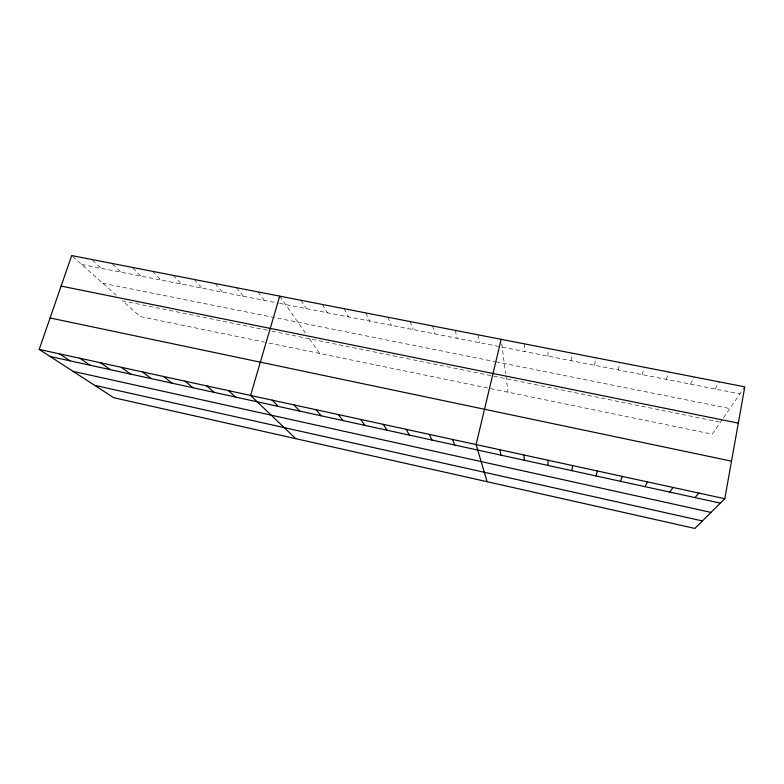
<?xml version="1.0" encoding="UTF-8"?>
<svg xmlns="http://www.w3.org/2000/svg" width="784" height="784" viewBox="0 0 784 784"><rect width="100%" height="100%" fill="white"/><g stroke="black" fill="none" stroke-linecap="round" stroke-linejoin="round"><path stroke-width="0.59" stroke-dasharray="3.92 2.94" d="M547.947 356.112L548.016 348.459M571.154 360.679L571.781 353.094M594.586 365.285L595.771 357.778M618.233 369.93L620.007 362.502M642.116 374.625L644.477 367.275M666.224 379.368L669.183 372.096M690.567 384.15L694.144 376.957M715.145 388.982L719.34 381.877M722.28 419.558L712.235 434.16L265.433 342.294M723.495 417.803L744.114 387.845M81.663 264.453L278.477 303.143M279.653 303.369L499.8 346.646M502.172 347.116L739.969 393.862M102.743 283.23L494.763 361.571M495.949 361.816L729.855 408.562M267.226 330.221L122.549 300.86L140.15 316.54L264.296 342.059M271.93 331.171L720.476 422.184M72.598 256.378L116.15 295.166M92.522 260.268L101.244 268.295M112.622 264.188L120.991 272.185M132.908 268.148L140.924 276.095M152.615 271.352L161.034 280.055M173.313 275.39L181.32 284.043M194.197 279.457L201.792 288.061M215.277 283.573L222.45 292.128M236.552 287.718L243.295 296.225M258.034 291.913L264.326 300.36M279.712 296.136L305.682 333.435M309.406 338.776L319.617 353.437M300.938 300.282L306.348 308.622M322.371 304.457L327.32 312.738M344 308.671L348.488 316.903M365.824 312.934L369.842 321.097M387.855 317.226L391.402 325.34M410.091 321.567L413.148 329.613M432.543 325.938L435.1 333.925M455.2 330.358L457.248 338.286M478.073 334.827L479.612 342.677M501.74 343.774L505.641 373.811M505.896 375.781L508.022 392.167M524.476 343.872L524.947 351.595"/><path stroke-width="1.18" d="M548.036 465.441L548.114 460.247M571.938 470.674L572.594 465.578M724.788 498.722L744.8 386.845L71.687 255.564L39.2 349.419L113.768 397.723L694.849 528.436L724.788 498.722L39.2 349.419M501.162 339.325L476.094 444.567L487.109 481.699M596.065 475.957L597.33 470.968M279.712 296.136L250.576 395.45L295.754 438.658M620.428 481.288L622.31 476.407M645.036 486.668L647.545 481.895M669.889 492.107L673.025 487.452M694.987 497.605L698.779 493.058M61.123 286.082L738.312 423.125M50.078 317.981L731.511 461.159M50.088 356.475L720.339 503.152M73.088 371.371L711.019 512.393M94.648 385.336L702.405 520.939M59.466 353.829L69.962 360.816M79.909 358.278L90.013 365.207M100.548 362.776L110.25 369.636M121.383 367.314L130.673 374.105M142.414 371.89L151.283 378.613M163.631 376.516L172.078 383.17M185.063 381.181L193.06 387.757M206.692 385.895L214.248 392.392M228.526 390.648L235.631 397.076M272.175 400.154L278.359 406.426M293.98 404.907L299.694 411.09M315.991 409.699L321.224 415.804M338.218 414.53L342.961 420.567M360.64 419.42L364.903 425.359M383.288 424.35L387.041 430.21M406.161 429.328L409.395 435.1M429.24 434.356L431.955 440.04M452.554 439.432L454.73 445.018M499.869 449.742L500.937 455.132M523.869 454.965L524.378 460.267"/></g></svg>
